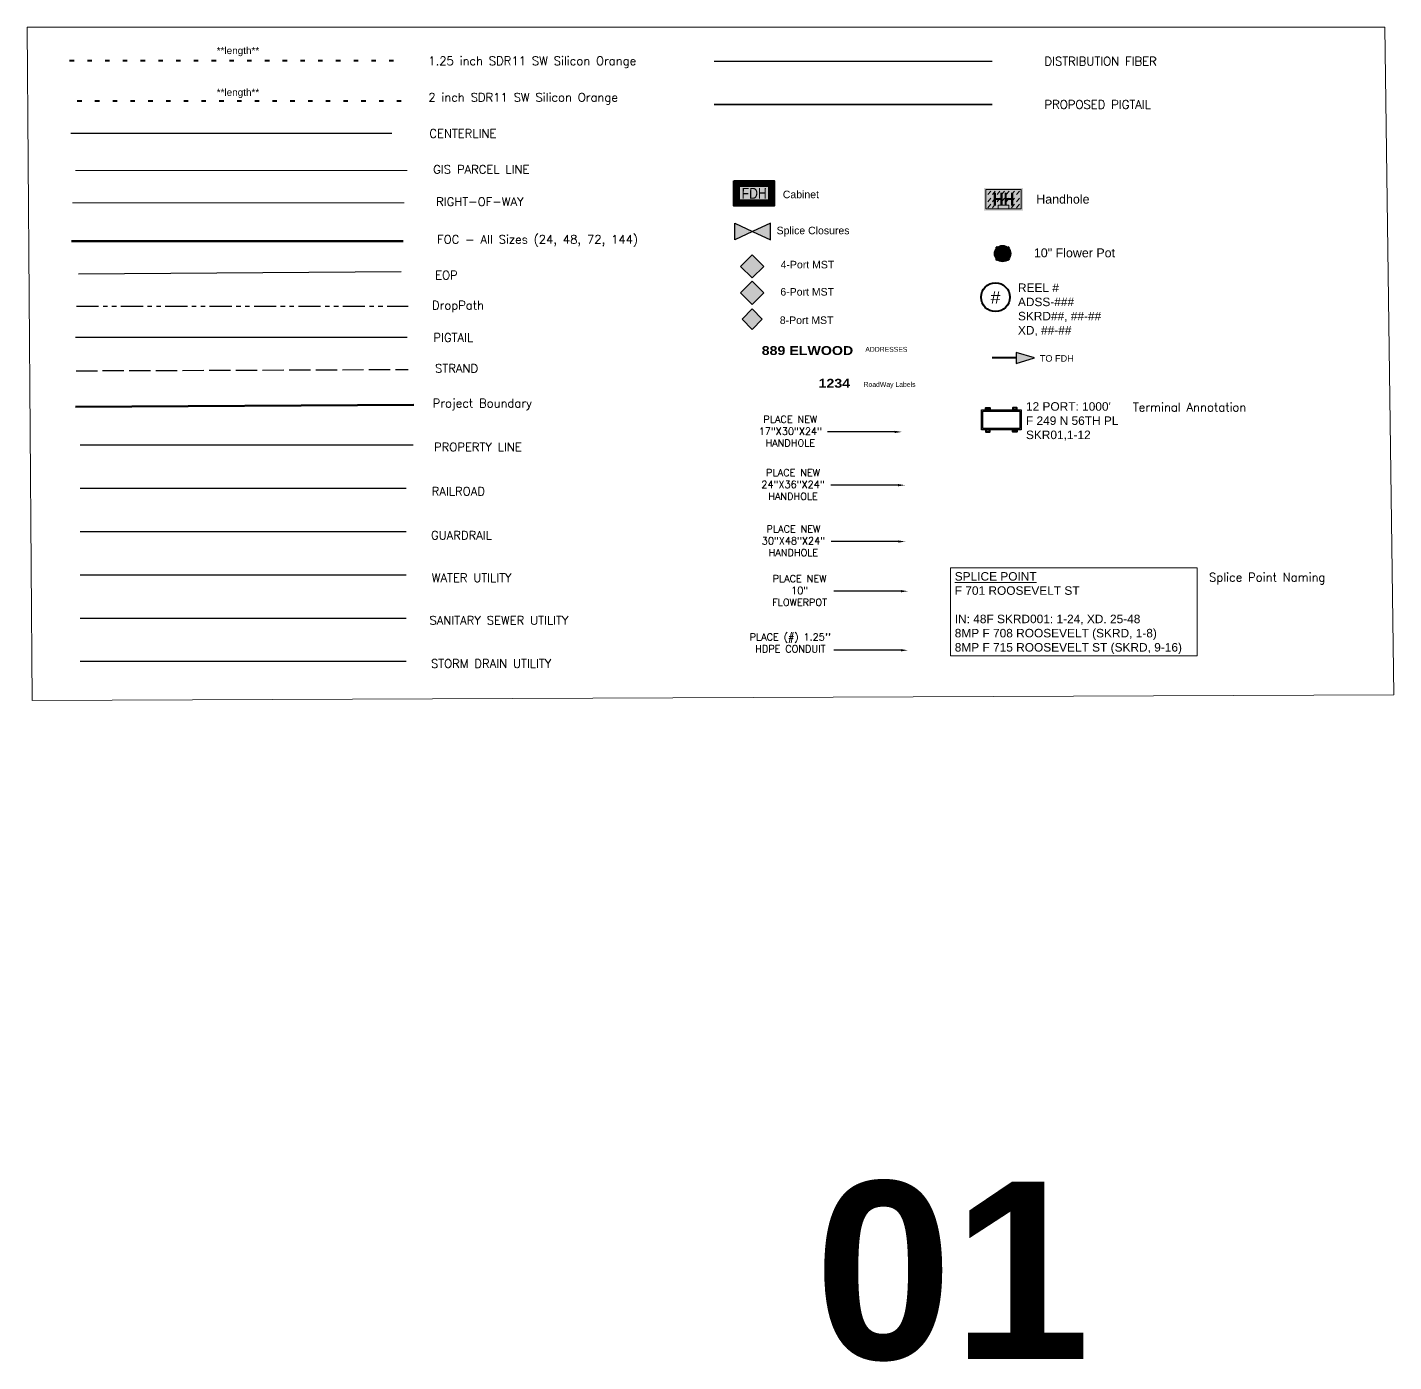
# Model space of a CAD drawing. Header units: inches. Extents: x 0 to 3095142, y 0 to 10137491.
# Drawn here: x 3094372 to 3095142, y 10136700 to 10137451 of the extents above; entities that cross this region are included whole.
import ezdxf
from ezdxf import colors
from ezdxf.entities.mleader import LeaderData, LeaderLine
from ezdxf.enums import TextEntityAlignment as Align
from ezdxf.lldxf.tags import DXFTag
from ezdxf.math import Vec2, Vec3

# ---------------------------------------------------------------- set-up
doc = ezdxf.new("R2010")
doc.units = ezdxf.units.IN
doc.header["$MEASUREMENT"] = 0
for name, pattern in [('ACAD_ISO02W100', [15, 12, -3]), ('ACAD_ISO03W100', [11.811023622047244, 4.724409448818898, -7.086614173228346]), ('Border', [4, 0.5, -1.5, 0.5, -1.5]), ('DR-SW', [9.184378, 6.542047, -2.642331]), ('PHANTOM2', [1.25, 0.625, -0.125, 0.125, -0.125, 0.125, -0.125])]:
    doc.linetypes.add(name, pattern=pattern)
doc.layers.get('Defpoints').update_dxf_attribs({"color": 5, "lineweight": 0})
for name, color, linetype in [('BuriedStructures', 7, 'Continuous'), ('Centerline', 250, 'CENTERu'), ('E_EOP', 7, 'EOP_LINE'), ('E_GUARDRAIL', 1, 'FENCELINE2'), ('E_PROPERTY LINE', 8, 'PROPERTY'), ('E_RAILROAD', 34, 'TRACKS'), ('E_SANATARY SEWER UTILITY', 102, 'SEWER_LUMOS'), ('E_STORM DRAIN UTILITY', 181, 'STORMDRAIN_LUMOS'), ('E_WATER UTILITY', 5, 'WATER_LUMOS'), ('Facilities', 250, 'Continuous'), ('FDH', 51, 'Continuous'), ('MST', 5, 'Continuous'), ('Notes', 7, 'Continuous'), ('Prints', 250, 'Continuous'), ('Road Names', 7, 'Continuous'), ('Strand', 50, 'ACAD_ISO02W100'), ('TRM_ID', 7, 'Continuous')]:
    doc.layers.add(name, color=color, linetype=linetype)
for name, color, linetype, lineweight in [('CALLOUTS', 84, 'Continuous', 15), ('Conduit - 1.25 Inch', 6, 'Border', 40), ('Conduit - 2 Inch', 30, 'Border', 40), ('Default', 7, 'Continuous', 0), ('DF FIber', 1, 'ACAD_ISO03W100', 50), ('DropPath', 150, 'PHANTOM2', 30), ('Fiber - All Sizes', 10, 'Continuous', 50), ('MST Service Group', 30, 'Continuous', 50), ('Parcels', 253, 'Continuous', 0), ('Pigtail', 3, 'Continuous', 30), ('Project Boundary', 4, 'Continuous', 50), ('Right of Way (ROW)', 7, 'SOC_ROW', 0), ('ROADWAY LABELS', 7, 'Continuous', 15), ('Terminal', 5, 'Continuous', 0)]:
    doc.layers.add(name, color=color, linetype=linetype, lineweight=lineweight)
doc.styles.add('ARIAL', font='arial.ttf')
doc.styles.add('LINETYPES', font='arial.ttf', dxfattribs={"oblique": 10, "height": 1})
doc.styles.add('romans', font='romans.shx')
doc.styles.add('SOC_LT_S', font='romans.shx')
doc.styles.add('SOC_T1', font='romans.shx')
doc.styles.get("Standard").update_dxf_attribs({"font": 'arial.ttf'})
doc.styles.add('StyleArial', font='arial.ttf')
doc.styles.add('technicbold', font='techb___.ttf')
doc.linetypes.add('CENTERu', pattern='A,1,-1.8,["C",LINETYPES,S=0.7,R=180,X=0.35,Y=0.175],0,["L",LINETYPES,S=0.7,R=180,X=0.1,Y=0.525],-1.8,10', length=14.6)
tags = doc.linetypes.add('EOP', pattern='A,0.5,-0.2,["EOP",Standard,S=0.1,R=0,X=-0.1,Y=-0.05],-0.3', length=1).pattern_tags.tags
tags[6] = DXFTag(74, 10)
tags = doc.linetypes.add('EOP_LINE', pattern='A,3,-0.2,["EOP",Standard,S=0.1,R=0,X=-0.1,Y=-0.05],-0.25', length=3.45).pattern_tags.tags
tags[6] = DXFTag(74, 10)
doc.linetypes.add('FENCELINE2', pattern='A,0.25,-0.1,[132,ltypeshp.shx,S=0.1,R=0,X=-0.1,Y=0],-0.1,1', length=1.45)
tags = doc.linetypes.add('PROPERTY', pattern='A,0.5,-0.2,["P/L",Standard,S=0.1,R=0,X=-0.1,Y=-0.05],-0.3', length=1).pattern_tags.tags
tags[6] = DXFTag(74, 10)
tags = doc.linetypes.add('SEWER_LUMOS', pattern='A,25.130993,-8.650912,["S",ARIAL,S=5.366219999999999,R=0,X=0,Y=-2.68311],-13.67647', length=47.458375).pattern_tags.tags
tags[6] = DXFTag(74, 10)
tags = doc.linetypes.add('SOC_ROW', pattern='A,0.399525,-0.04311,["R/W",SOC_LT_S,S=0.049541,R=0,X=0,Y=-0.024771],-0.205888', length=0.6485230000000001).pattern_tags.tags
tags[6] = DXFTag(74, 10)
tags = doc.linetypes.add('STORMDRAIN_LUMOS', pattern='A,25.130993,-5.944008999999999,["SD",ARIAL,S=5.366219999999999,R=0,X=0,Y=-2.68311],-16.383373', length=47.458375).pattern_tags.tags
tags[6] = DXFTag(74, 10)
doc.linetypes.add('TRACKS', pattern='A,0.15,[130,ltypeshp.shx,S=0.25,R=0,X=0,Y=0],0.15', length=0.3)
tags = doc.linetypes.add('WATER_LUMOS', pattern='A,25.130993,-7.613175,["W",ARIAL,S=5.366219999999999,R=0,X=0,Y=-2.68311],-14.714208', length=47.458376).pattern_tags.tags
tags[6] = DXFTag(74, 10)

# ---------------------------------------------------------------- blocks, each defined once
blk = doc.blocks.new('Flowerpot')
at = {"lineweight": 40, "true_color": 0xffffff}
h = blk.add_hatch(color=7, dxfattribs=at)
h.dxf.hatch_style = 1
h.paths.add_polyline_path([(-4.727864729840065, 0, 1), (4.727864729840065, 0, 1)])
at = {"color": 1, "lineweight": 30}
for p, q in [((-3.664693271854322, 4.55011878431588), (-4.496222480504032, 3.734303596848317)), ((-4.128780677623644, 3.348023247404432), (-4.496222480504033, 3.734303596848317)), ((-3.311696087206248, 4.157975297553092), (-3.664693271854322, 4.55011878431588)), ((3.311696087206248, 4.157975297553092), (3.664693271854323, 4.55011878431588)), ((3.664693271854323, 4.55011878431588), (4.496222480504033, 3.734303596848316)), ((4.128780677623644, 3.348023247404432), (4.496222480504033, 3.734303596848317)), ((-4.128780677623644, -3.348023247404432), (-4.496222480504033, -3.734303596848316)), ((-3.664693271854322, -4.550118784315879), (-4.496222480504032, -3.734303596848316)), ((-3.311696087206248, -4.157975297553091), (-3.664693271854322, -4.550118784315879)), ((3.311696087206248, -4.15797529755309), (3.664693271854323, -4.550118784315878)), ((3.664693271854323, -4.550118784315878), (4.496222480504033, -3.734303596848315)), ((4.128780677623644, -3.348023247404431), (4.496222480504033, -3.734303596848316))]:
    blk.add_line(p, q, dxfattribs=at)
for radius in [5.315645732089271, 4.727864729840065]:
    blk.add_circle((0, 0), radius, dxfattribs=at)
at = {"color": 250, "lineweight": 40, "insert": (-2.766700373005872, 1.838710478842562), "char_height": 3.97067973072976, "attachment_point": 1}
blk.add_mtext_dynamic_manual_height_columns('FP', width=9.638477934136318, gutter_width=19.8533986536488, heights=[0], dxfattribs=at)
blk = doc.blocks.new('*U86')
at = {"layer": 'Facilities'}
h = blk.add_hatch(color=200, dxfattribs=at)
h.dxf.hatch_style = 1
h.paths.add_polyline_path([(-4.242640687119286, 0), (0, 4.242640687119286), (4.242640687119286, 0), (0, -4.242640687119286)])
at = {"layer": 'Facilities', "color": 250, "lineweight": 30}
blk.add_lwpolyline([(-4.242640687119286, 0), (0, 4.242640687119286), (4.242640687119286, 0), (0, -4.242640687119286)], close=True, dxfattribs=at)
blk = doc.blocks.new('FDH')
at = {"ltscale": 5, "true_color": 0xf8d731}
h = blk.add_hatch(dxfattribs=at)
h.set_pattern_fill('ANSI34', color=40)
h.set_pattern_definition([(45, (0, 0), (-0.5303300858899107, 0.5303300858899107), []), (45, (0.176776695, 0), (-0.5303300858899107, 0.5303300858899107), []), (45, (0.353553391, 0), (-0.5303300858899107, 0.5303300858899107), []), (45, (0.530330086, 0), (-0.5303300858899107, 0.5303300858899107), [])])
h.paths.add_polyline_path([(-7.182932436466217, 4.657625739464038), (-7.182932436466217, -4.544750010594726), (7.549960170567829, -4.544750010594726), (7.549960170567829, 4.657625739464038)])
h.paths.add_polyline_path([(5.6009605579829, 2.708626126879108), (5.6009605579829, -2.595750398009797), (-5.233932823881288, -2.595750398009796), (-5.233932823881288, 2.708626126879108)], flags=16)
at = {"ltscale": 5, "true_color": 0xffffff}
h = blk.add_hatch(color=7, dxfattribs=at)
h.dxf.hatch_style = 1
h.paths.add_polyline_path([(-5.233932823881288, 2.708626126879108), (-5.233932823881288, -2.595750398009796), (5.6009605579829, -2.595750398009798), (5.6009605579829, 2.708626126879108)])
at = {"layer": 'Default', "color": 250, "lineweight": 40, "ltscale": 80}
for points in [[(-7.182932436466217, 4.657625739464038), (7.549960170567829, 4.657625739464038), (7.549960170567829, -4.544750010594726), (-7.182932436466217, -4.544750010594726)], [(-5.233932823881288, 2.708626126879108), (5.6009605579829, 2.708626126879108), (5.6009605579829, -2.595750398009798), (-5.233932823881288, -2.595750398009796)]]:
    blk.add_lwpolyline(points, close=True, dxfattribs=at)
at = {"layer": 'Facilities', "oblique": 0.8, "width": 0.8}
blk.add_text('FDH', height=4, dxfattribs=at).set_placement((0.2049106150966509, 0.02285548446025132), align=Align.MIDDLE)
blk = doc.blocks.new('SpliceClosure')
at = {"lineweight": 40, "true_color": 0xf26722}
h = blk.add_hatch(color=30, dxfattribs=at)
h.dxf.hatch_style = 1
h.paths.add_polyline_path([(-6.503513241652527, 2.949749944731678), (-6.503513241652527, -3.050250055268322), (-0.00419857133874757, -0.01910049605066888)])
h.paths.add_polyline_path([(-0.004198571338746682, -0.01910049605066888), (6.495116098975032, -3.050250055268321), (6.495116098975032, 2.949749944731678)])
at = {"layer": 'Facilities', "color": 150, "lineweight": 30}
for points in [[(-6.503513241652527, -3.050250055268322), (-6.503513241652527, 2.949749944731678), (-0.00419857133874757, -0.01910049605066888)], [(6.495116098975032, -3.050250055268322), (6.495116098975032, 2.949749944731678), (-0.00419857133874757, -0.01910049605066888)]]:
    blk.add_lwpolyline(points, close=True, dxfattribs=at)
blk = doc.blocks.new('*U85')
at = {"layer": 'Facilities'}
h = blk.add_hatch(color=80, dxfattribs=at)
h.dxf.hatch_style = 1
h.paths.add_polyline_path([(-4.242640687119286, 0), (0, 4.242640687119286), (4.242640687119286, 0), (0, -4.242640687119286)])
at = {"layer": 'Facilities', "color": 250, "lineweight": 30}
blk.add_lwpolyline([(-4.242640687119286, 0), (0, 4.242640687119286), (4.242640687119286, 0), (0, -4.242640687119286)], close=True, dxfattribs=at)
blk = doc.blocks.new('8_Port_MST')
at = {"layer": 'MST'}
h = blk.add_hatch(color=256, dxfattribs=at)
h.dxf.hatch_style = 1
h.paths.add_polyline_path([(3.713409485888405, -0.002912627531145517), (0.02826578995291129, 3.747161954263106), (-3.702965980343834, 0.0005677895493363394), (-0.01782228440833933, -3.749506792244915)])
at = {"layer": 'MST', "color": 250, "lineweight": 30}
blk.add_lwpolyline([(-3.702965980343834, 0.0005677895493363394), (0.02826578995291129, 3.747161954263106), (3.713409485888405, -0.002912627531145517), (-0.01782228440833933, -3.749506792244915)], close=True, dxfattribs=at)
blk = doc.blocks.new('*U143')
at = {"layer": 'BuriedStructures'}
h = blk.add_hatch(color=120, dxfattribs=at)
h.dxf.hatch_style = 1
h.paths.add_polyline_path([(-6, 3.5), (6, 3.5), (6, -3.5), (-6, -3.5)])
at = {"lineweight": 20}
for p, q in [((-3.960129484581572, 2.501936639772381), (-4.812974429316327, 1.400062173479135)), ((-3.960129484581572, 0.2877926576422958), (-4.812974429316327, -0.8140818086509505)), ((-2.576856532406524, 2.501936639772381), (-3.429701477141279, 1.400062173479135)), ((-2.576856532406524, 0.2877926576422958), (-3.429701477141279, -0.8140818086509505)), ((-1.12077973335937, 2.501936639772381), (-1.973624678094126, 1.400062173479135)), ((-1.12077973335937, 0.2877926576422958), (-1.973624678094126, -0.8140818086509505)), ((0.2520926791478644, 2.501936639772381), (-0.6007522655868911, 1.400062173479135)), ((0.2520926791478644, 0.2877926576422958), (-0.6007522655868911, -0.8140818086509505)), ((1.708169478195003, 2.501936639772381), (0.855324533460248, 1.400062173479135)), ((1.708169478195003, 0.2877926576422958), (0.855324533460248, -0.8140818086509505)), ((3.35145619885499, 2.501936639772381), (2.498611254120235, 1.400062173479135)), ((3.35145619885499, 0.2877926576422958), (2.498611254120235, -0.8140818086509505)), ((4.890737384442048, 2.501936639772381), (4.037892439707292, 1.400062173479135)), ((4.890737384442048, 0.2877926576422958), (4.037892439707292, -0.8140818086509505)), ((-3.960129484581572, -1.562524865326704), (-4.812974429316327, -2.664399331619951)), ((-2.576856532406524, -1.562524865326704), (-3.429701477141279, -2.664399331619951)), ((3.35145619885499, -1.562524865326704), (2.498611254120235, -2.664399331619951)), ((4.890737384442048, -1.562524865326704), (4.037892439707292, -2.664399331619951))]:
    blk.add_line(p, q, dxfattribs=at)
blk.add_lwpolyline([(1.621864106130161, -2.968987185842159), (1.621864106130161, -1.806297487390296), (0, -1.806297487390296), (-1.621864106130161, -1.806297487390296), (-1.621864106130161, -2.968987185842159)], dxfattribs=at)
at = {"layer": 'BuriedStructures', "color": 250, "lineweight": 20}
blk.add_lwpolyline([(-5.46898718584216, 2.96898718584216), (5.46898718584216, 2.96898718584216), (5.46898718584216, -2.968987185842159), (-5.46898718584216, -2.96898718584216)], close=True, dxfattribs=at)
at = {"layer": 'BuriedStructures', "color": 250, "style": 'technicbold'}
blk.add_text('HH', height=4, dxfattribs=at).set_placement((0, 0), align=Align.MIDDLE)
blk = doc.blocks.new('*U141')
at = {"linetype": 'DR-SW'}
h = blk.add_hatch(color=256, dxfattribs=at)
h.dxf.hatch_style = 1
h.paths.add_polyline_path([(-8.379563590062475, 2.518120145020873), (-8.379563590062475, 0.8181201450208846), (-8.379563590062475, -0.8181201450209414), (-8.379563590062475, -2.51812014502093), (-8.881784197001252e-16, -1.110223024625157e-16)])
at = {"lineweight": 40, "ltscale": 80}
blk.add_line((-8.379563590062475, -2.842170943040401e-14), (-19.39460859691425, -2.664535259100376e-14), dxfattribs=at)
blk.add_lwpolyline([(-8.379563590062475, -0.8181201450209414), (-8.379563590062475, -0.8181201450209414), (-8.379563590062475, -2.51812014502093), (0, 0), (-8.379563590062475, 2.518120145020873), (-8.379563590062475, 0.8181201450208846), (-8.379563590062475, -0.8181201450209414)])
blk = doc.blocks.new('TERMINAL')
at = {"lineweight": 40, "ltscale": 80, "true_color": 0x000000}
h = blk.add_hatch(color=18, dxfattribs=at)
h.dxf.hatch_style = 1
h.paths.add_polyline_path([(-5.915396723651881, 7.739799578155036), (-8.143584712688295, 7.739799578155036), (-8.143584712688295, 6.677072976082854), (-5.915396723651881, 6.677072976082854)])
h.paths.add_polyline_path([(9.336075881362063, 7.739799578155036), (7.10788789232565, 7.739799578155036), (7.107887892325653, 6.677072976082854), (9.336075881362063, 6.677072976082854)])
h.paths.add_polyline_path([(9.336075881362063, -4.610999924948146), (7.10788789232565, -4.610999924948148), (7.10788789232565, -5.67372652702033), (9.336075881362063, -5.673726527020328)])
h.paths.add_polyline_path([(-5.915396723651881, -4.610999924948146), (-8.143584712688295, -4.610999924948144), (-8.143584712688295, -5.67372652702033), (-5.915396723651881, -5.67372652702033)])
at = {"lineweight": 40, "ltscale": 80}
h = blk.add_hatch(color=1, dxfattribs=at)
h.dxf.hatch_style = 1
h.paths.add_polyline_path([(11.73537666448919, 6.677072976082854), (-10.54288549581543, 6.677072976082854), (-10.54288549581543, -4.610999924948146), (11.73537666448919, -4.610999924948146)])
h.paths.add_polyline_path([(10.99977619655923, 5.941472508152891), (10.99977619655924, -3.87539945701818), (-9.807285027885463, -3.875399457018183), (-9.807285027885463, 5.941472508152891)], flags=16)
for points in [[(-5.915396723651881, 6.677072976082854), (-8.143584712688295, 6.677072976082854), (-8.143584712688295, 7.739799578155036), (-5.915396723651881, 7.739799578155036)], [(7.10788789232565, 6.677072976082854), (9.336075881362063, 6.677072976082854), (9.336075881362063, 7.739799578155036), (7.10788789232565, 7.739799578155036)], [(-5.915396723651881, -4.610999924948146), (-8.143584712688295, -4.610999924948146), (-8.143584712688295, -5.673726527020328), (-5.915396723651881, -5.673726527020328)], [(7.10788789232565, -4.610999924948146), (9.336075881362063, -4.610999924948146), (9.336075881362063, -5.673726527020328), (7.10788789232565, -5.673726527020328)]]:
    blk.add_lwpolyline(points, close=True, dxfattribs=at)
at = {"layer": 'Notes', "lineweight": -3, "ltscale": 80}
for points in [[(-10.54288549581543, 6.677072976082854), (11.73537666448919, 6.677072976082854), (11.73537666448919, -4.610999924948146), (-10.54288549581543, -4.610999924948146)], [(-9.807285027885463, 5.941472508152891), (10.99977619655923, 5.941472508152891), (10.99977619655923, -3.875399457018181), (-9.807285027885463, -3.875399457018183)]]:
    blk.add_lwpolyline(points, close=True, dxfattribs=at)

msp = doc.modelspace()

# ---------------------------------------------------------------- linework, layer by layer
at = {"color": 6, "ltscale": 50, "const_width": 0.7837506722300471}
msp.add_lwpolyline([(3094759.003276491, 10137431.97695668), (3094915.753410937, 10137431.97695668)], dxfattribs=at)
at = {"color": 3, "ltscale": 50, "const_width": 0.7837506722300471}
msp.add_lwpolyline([(3094759.003276491, 10137407.6078782), (3094915.753410937, 10137407.6078782)], dxfattribs=at)
at = {"layer": 'Centerline', "ltscale": 5}
msp.add_line((3094396.910808761, 10137391.54228796), (3094577.705015063, 10137391.54228796), dxfattribs=at)
at = {"layer": 'Conduit - 1.25 Inch', "color": 211, "ltscale": 5}
msp.add_lwpolyline([(3094396.125959639, 10137432.35538416), (3094582.927772475, 10137432.35538416)], dxfattribs=at)
at = {"layer": 'Conduit - 2 Inch', "linetype": 'Border', "ltscale": 5}
msp.add_line((3094582.927772475, 10137409.44633181), (3094396.125959639, 10137409.44633181), dxfattribs=at)
at = {"layer": 'Defpoints', "color": 150}
msp.add_lwpolyline([(3095136.946448111, 10137451.0545932), (3094372.319282202, 10137451.0545932), (3094375.127418129, 10137071.90621673), (3095141.871043677, 10137075.26385325), (3095136.946448111, 10137451.0545932)], dxfattribs=at)
at = {"layer": 'DropPath', "ltscale": 20}
msp.add_lwpolyline([(3094399.988725488, 10137294.02590699), (3094586.790538324, 10137294.02590699)], dxfattribs=at)
at = {"layer": 'E_EOP', "linetype": 'EOP', "ltscale": 30}
msp.add_lwpolyline([(3094401.15453398, 10137312.24990455), (3094582.961024693, 10137313.56932703)], dxfattribs=at)
at = {"layer": 'E_GUARDRAIL', "ltscale": 30}
msp.add_lwpolyline([(3094401.999804529, 10137167.18344003), (3094585.646378643, 10137167.18344003)], dxfattribs=at)
at = {"layer": 'E_PROPERTY LINE', "ltscale": 30}
msp.add_lwpolyline([(3094401.999804529, 10137215.92159699), (3094589.571447756, 10137215.92159699)], dxfattribs=at)
at = {"layer": 'E_RAILROAD', "ltscale": 30}
msp.add_lwpolyline([(3094401.999804529, 10137191.55251851), (3094585.646378643, 10137191.55251851)], dxfattribs=at)
at = {"layer": 'E_SANATARY SEWER UTILITY', "linetype": 'SEWER_LUMOS', "ltscale": 30}
msp.add_lwpolyline([(3094401.999804529, 10137118.44528307), (3094585.646378643, 10137118.44528307)], dxfattribs=at)
at = {"layer": 'E_STORM DRAIN UTILITY', "ltscale": 30}
msp.add_lwpolyline([(3094401.999804529, 10137094.07620458), (3094585.646378643, 10137094.07620458)], dxfattribs=at)
at = {"layer": 'E_WATER UTILITY', "ltscale": 30}
msp.add_lwpolyline([(3094401.999804529, 10137142.81436155), (3094585.646378643, 10137142.81436155)], dxfattribs=at)
at = {"layer": 'Fiber - All Sizes', "color": 220}
msp.add_line((3094584.039701357, 10137330.6460429), (3094397.237888522, 10137330.6460429), dxfattribs=at)
at = {"layer": 'Notes', "color": 1, "lineweight": 40}
msp.add_circle((3094917.592355507, 10137299.09271447), 8.079936697572077, dxfattribs=at)
at = {"layer": 'Parcels'}
msp.add_line((3094586.289095502, 10137370.51324146), (3094399.487282667, 10137370.51324146), dxfattribs=at)
at = {"layer": 'Pigtail'}
msp.add_line((3094586.310322439, 10137276.35979208), (3094399.508509603, 10137276.35979208), dxfattribs=at)
at = {"layer": 'Project Boundary', "color": 4, "flags": 128}
msp.add_lwpolyline([(3094399.466410324, 10137237.31241692), (3094590.042622337, 10137238.48781078)], dxfattribs=at)
at = {"layer": 'Right of Way (ROW)', "ltscale": 80}
msp.add_line((3094397.816920986, 10137352.1523186), (3094584.618733821, 10137352.1523186), dxfattribs=at)
at = {"layer": 'Strand'}
msp.add_line((3094399.752053998, 10137257.66232524), (3094586.848435115, 10137258.40139021), dxfattribs=at)

# ---------------------------------------------------------------- block references
at = {"layer": 'BuriedStructures', "lineweight": 40, "xscale": 1.823479584077256, "yscale": 1.823479584077256, "zscale": 1.823479584077256}
msp.add_blockref('*U143', (3094922.134024932, 10137354.2818097), dxfattribs=at)
at = {"layer": 'BuriedStructures', "xscale": 0.8671896662869725, "yscale": 0.8671896662869725, "zscale": 0.8671896662869725}
msp.add_blockref('Flowerpot', (3094921.624713304, 10137323.65864056), dxfattribs=at)
at = {"layer": 'FDH', "xscale": 1.538991189321009, "yscale": 1.538991189321009, "zscale": 1.538991189321009}
msp.add_blockref('FDH', (3094781.357288343, 10137357.54312184), dxfattribs=at)
at = {"layer": 'MST', "xscale": 1.538991189321009, "yscale": 1.538991189321009, "zscale": 1.538991189321009}
for name, p in [('*U85', (3094780.518260885, 10137316.44851294)), ('*U86', (3094780.518260885, 10137301.55446016)), ('8_Port_MST', (3094780.545689223, 10137286.69986463))]:
    msp.add_blockref(name, p, dxfattribs=at)
at = {"layer": 'Notes', "lineweight": 40, "ltscale": 80, "xscale": 1.23641862523672, "yscale": 1.23641862523672, "zscale": 1.23641862523672}
msp.add_blockref('*U141', (3094939.6233795, 10137264.89917273), dxfattribs=at)
at = {"layer": 'Terminal', "xscale": 1.538991189321009, "yscale": 1.538991189321009, "zscale": 1.538991189321009}
msp.add_blockref('SpliceClosure', (3094780.809854188, 10137336.16595596), dxfattribs=at)
at = {"layer": 'Terminal', "lineweight": 40}
msp.add_blockref('TERMINAL', (3094920.337598759, 10137229.03161367), dxfattribs=at)

# ---------------------------------------------------------------- texts
at = {"layer": 'CALLOUTS', "color": 0, "char_height": 4.792664298917395, "attachment_point": 4, "style": 'SOC_T1'}
for s, insert in [('1.25 inch SDR11 SW Silicon Orange', (3094598.139121237, 10137431.38450387)), ('2 inch SDR11 SW Silicon Orange', (3094598.139121237, 10137410.83966476)), ('CENTERLINE', (3094598.726204952, 10137391.26882899)), ('GIS PARCEL LINE', (3094600.905108912, 10137371.06963322)), ('RIGHT-OF-WAY', (3094602.54951667, 10137352.86109054)), ('FOC - All Sizes (24, 48, 72, 144)', (3094603.087092961, 10137330.83341927)), ('EOP', (3094602.011929349, 10137311.49204938)), ('DropPath', (3094600.188286924, 10137293.76958347)), ('PIGTAIL', (3094600.988465672, 10137276.35979208)), ('STRAND', (3094601.989956795, 10137259.00660672)), ('Project Boundary', (3094600.646124411, 10137238.61881628)), ('PROPERTY LINE', (3094601.305352458, 10137214.74309408)), ('RAILROAD', (3094600.077872811, 10137189.81693118)), ('GUARDRAIL', (3094599.667850567, 10137165.03643149)), ('WATER UTILITY', (3094600.088109353, 10137141.09594766)), ('SANITARY SEWER UTILITY', (3094598.827338569, 10137117.15546383)), ('STORM DRAIN UTILITY', (3094599.667856141, 10137092.79497208))]:
    msp.add_mtext(s, dxfattribs=dict(at, insert=insert))
at = {"layer": 'DF FIber', "color": 0, "lineweight": 0, "style": 'ARIAL'}
for p in [(3094479.00460058, 10137435.99231162), (3094479.00460058, 10137412.47226073)]:
    msp.add_text('**length**', height=4, dxfattribs=at).set_placement(p)
at = {"layer": 'MST Service Group', "ltscale": 5, "insert": (3094815.636845405, 10136801.10396168), "char_height": 100, "attachment_point": 1}
msp.add_mtext_dynamic_manual_height_columns('{\\fArial|b1|i0|c0|p34;01}', width=2883.852510772645, gutter_width=1, heights=[0], dxfattribs=at)
at = {"layer": 'Notes', "lineweight": 40}
msp.add_text('#', height=7.063602825508042, dxfattribs=at).set_placement((3094914.881622923, 10137295.38798419))
at = {"layer": 'Prints', "color": 0}
for s, height, p in [('Cabinet', 4.232225770632774, (3094797.826253226, 10137354.83314264)), ('Handhole', 5.014568856212455, (3094940.571454722, 10137351.79669802)), ('Splice Closures', 4.232225770632774, (3094794.319378767, 10137334.54242733)), ('10" Flower Pot', 5.014568856212455, (3094939.232857254, 10137321.57319763)), ('4-Port MST', 4.232225770632774, (3094796.589045878, 10137315.33812297)), ('6-Port MST', 4.232225770632774, (3094796.441812922, 10137300.00526057)), ('8-Port MST', 4.232225770632774, (3094796.138606964, 10137284.01122513)), ('ADDRESSES', 2.75, (3094844.295805878, 10137268.35932354)), ('TO FDH', 3.671285715432793, (3094942.61286088, 10137262.80496716)), ('RoadWay Labels', 2.75, (3094843.307731748, 10137248.60965192))]:
    msp.add_text(s, height=height, dxfattribs=at).set_placement(p)
at = {"layer": 'Road Names', "style": 'SOC_T1'}
for s, p in [('DISTRIBUTION FIBER', (3094945.184777505, 10137431.97695668)), ('PROPOSED PIGTAIL', (3094945.184777505, 10137407.6078782)), ('Terminal Annotation', (3094995.019393906, 10137237.16745796)), ('Splice Point Naming', (3095037.896015545, 10137141.39689214))]:
    msp.add_text(s, height=4.7927, dxfattribs=at).set_placement(p, align=Align.MIDDLE_LEFT)
at = {"layer": 'Terminal', "insert": (3094894.656720036, 10137144.27941533), "char_height": 4.7927, "attachment_point": 1, "bg_fill": 16, "box_fill_scale": 1.5, "bg_fill_color": 256, "bg_fill_transparency": 0}
msp.add_mtext_dynamic_manual_height_columns('{\\LSPLICE POINT^J}F 701 ROOSEVELT ST^J^JIN: 48F SKRD001: 1-24, XD. 25-48^J8MP F 708 ROOSEVELT (SKRD, 1-8)^J8MP F 715 ROOSEVELT ST (SKRD, 9-16)', width=134.0747699686326, gutter_width=50, heights=[0], dxfattribs=at)
at = {"layer": 'TRM_ID', "color": 7, "true_color": 0xffffff, "insert": (3094930.254966996, 10137292.00295126), "char_height": 4.7927, "attachment_point": 4, "style": 'SOC_T1'}
msp.add_mtext('\\pxsm1;{\\fArial|b0|i0|c0|p34;\\C256;REEL #^JADSS-###^JSKRD##, ##-##^JXD, ##-##}', dxfattribs=at)
at = {"layer": 'TRM_ID', "insert": (3094934.770625233, 10137239.95768731), "char_height": 4.7927, "attachment_point": 1}
msp.add_mtext_dynamic_manual_height_columns("12 PORT: 1000'\\PF 249 N 56TH PL\\PSKR01,1-12", width=201.0938874732237, gutter_width=50, heights=[0], dxfattribs=at)

# ---------------------------------------------------------------- leaders
at = {"layer": 'CALLOUTS', "color": 116, "linetype": 'ByBlock', "true_color": 0x136734}
ml = msp.add_multileader_mtext('Standard', dxfattribs=at)
ml.set_content('PLACE NEW ^J17"X30"X24"^JHANDHOLE ', color=(19, 103, 52), style='romans')
ml.set_leader_properties()
ml.build(insert=Vec2(0, 0))
ml.multileader.update_dxf_attribs({"text_left_attachment_type": 2, "text_right_attachment_type": 2, "dogleg_length": 2.5})
ctx = ml.context
ctx.base_point, ctx.landing_gap_size, ctx.plane_origin, ctx.plane_x_axis, ctx.plane_y_axis = Vec3(3094781.080504686, 10137223.25037513, 1.131273528766289e-06), 2.499999999590903, Vec3(3094603.634301138, 10137382.16501984, 7.499432193508395e-07), Vec3(1, 0, 2.594502043281973e-09), Vec3(-1.290669951392475e-18, 1, 4.974634553610963e-10)
ctx.left_attachment, ctx.right_attachment, ctx.text_align_type = 2, 2, 1
notes = []
notes.append((ctx, [(1, (1, 1, 0), (3094825.523392397, 10137223.25037513, 1.246580691740126e-06), (-1, 0, -2.594502043281973e-09), 2.490506758780499, [(0, [(3094864.806738316, 10137223.23008457, 1.348491319201725e-06)], 0, [])])]))
ctx.mtext.insert, ctx.mtext.text_direction, ctx.mtext.width, ctx.mtext.alignment, ctx.mtext.flow_direction, ctx.mtext.extrusion = Vec3(3094802.056695162, 10137232.29799417, 1.190197157650195e-06), Vec3(1, 0, 2.594502043281973e-09), 50.56005885365128, 2, 5, Vec3(-2.594502043281973e-09, -4.974634553610966e-10, 1)
ml = msp.add_multileader_mtext('Standard', dxfattribs=at)
ml.set_content('PLACE NEW ^J24"X36"X24"^JHANDHOLE ', color=(19, 103, 52), style='romans')
ml.set_leader_properties()
ml.build(insert=Vec2(0, 0))
ml.multileader.update_dxf_attribs({"text_left_attachment_type": 2, "text_right_attachment_type": 2, "dogleg_length": 2.5})
ctx = ml.context
ctx.base_point, ctx.landing_gap_size, ctx.plane_origin, ctx.plane_x_axis, ctx.plane_y_axis = Vec3(3094782.328003368, 10137193.26385958, 1.129790956170128e-06), 2.499999999590903, Vec3(3094605.453228391, 10137352.17850429, 7.499432193508395e-07), Vec3(1, 0, 2.594502043281973e-09), Vec3(-1.290669951392475e-18, 1, 4.974634553610963e-10)
ctx.left_attachment, ctx.right_attachment, ctx.text_align_type = 2, 2, 1
notes.append((ctx, [(1, (1, 1, 0), (3094827.34231965, 10137193.26385958, 1.246580691740126e-06), (-1, 0, -2.594502043281973e-09), 2.490506758780499, [(0, [(3094866.62566557, 10137193.24356902, 1.348491319201725e-06)], 0, [])])]))
ctx.mtext.insert, ctx.mtext.text_direction, ctx.mtext.width, ctx.mtext.alignment, ctx.mtext.flow_direction, ctx.mtext.extrusion = Vec3(3094803.58990813, 10137202.31147863, 1.189455871352115e-06), Vec3(1, 0, 2.594502043281973e-09), 50.56005885365128, 2, 5, Vec3(-2.594502043281973e-09, -4.974634553610966e-10, 1)
ml = msp.add_multileader_mtext('Standard', dxfattribs=at)
ml.set_content('PLACE NEW ^J30"X48"X24"^JHANDHOLE ', color=(19, 103, 52), style='romans')
ml.set_leader_properties()
ml.build(insert=Vec2(0, 0))
ml.multileader.update_dxf_attribs({"text_left_attachment_type": 2, "text_right_attachment_type": 2, "dogleg_length": 2.5})
ctx = ml.context
ctx.base_point, ctx.landing_gap_size, ctx.plane_origin, ctx.plane_x_axis, ctx.plane_y_axis = Vec3(3094782.534454073, 10137161.53047013, 1.129790956170128e-06), 2.499999999590903, Vec3(3094605.659679096, 10137320.44511484, 7.499432193508395e-07), Vec3(1, 0, 2.594502043281973e-09), Vec3(-1.290669951392475e-18, 1, 4.974634553610963e-10)
ctx.left_attachment, ctx.right_attachment, ctx.text_align_type = 2, 2, 1
notes.append((ctx, [(1, (1, 1, 0), (3094827.548770355, 10137161.53047013, 1.246580691740126e-06), (-1, 0, -2.594502043281973e-09), 2.490506758780499, [(0, [(3094866.832116275, 10137161.51017957, 1.348491319201725e-06)], 0, [])])]))
ctx.mtext.insert, ctx.mtext.text_direction, ctx.mtext.width, ctx.mtext.alignment, ctx.mtext.flow_direction, ctx.mtext.extrusion = Vec3(3094803.796358835, 10137170.57808918, 1.189455871352115e-06), Vec3(1, 0, 2.594502043281973e-09), 50.56005885365128, 2, 5, Vec3(-2.594502043281973e-09, -4.974634553610966e-10, 1)
ml = msp.add_multileader_mtext('Standard', dxfattribs=at)
ml.set_content('PLACE NEW ^J10"^JFLOWERPOT ', color=(19, 103, 52), style='romans')
ml.set_leader_properties()
ml.build(insert=Vec2(0, 0))
ml.multileader.update_dxf_attribs({"text_left_attachment_type": 2, "text_right_attachment_type": 2, "dogleg_length": 2.5})
ctx = ml.context
ctx.base_point, ctx.landing_gap_size, ctx.plane_origin, ctx.plane_x_axis, ctx.plane_y_axis = Vec3(3094788.016469547, 10137133.55586933, 1.140168964343256e-06), 2.499999999590903, Vec3(3094607.14169457, 10137292.47051404, 7.499432193508395e-07), Vec3(1, 0, 2.594502043281973e-09), Vec3(-1.290669951392475e-18, 1, 4.974634553610963e-10)
ctx.left_attachment, ctx.right_attachment, ctx.text_align_type = 2, 2, 1
notes.append((ctx, [(1, (1, 1, 0), (3094829.030785829, 10137133.55586933, 1.246580691740126e-06), (-1, 0, -2.594502043281973e-09), 2.490506758780499, [(0, [(3094868.314131748, 10137133.53557877, 1.348491319201725e-06)], 0, [])])]))
ctx.mtext.insert, ctx.mtext.text_direction, ctx.mtext.width, ctx.mtext.alignment, ctx.mtext.flow_direction, ctx.mtext.extrusion = Vec3(3094807.278374308, 10137142.60348838, 1.194644875438679e-06), Vec3(1, 0, 2.594502043281973e-09), 50.56005885365128, 2, 5, Vec3(-2.594502043281973e-09, -4.974634553610966e-10, 1)
at = {"layer": 'CALLOUTS', "linetype": 'ByBlock'}
ml = msp.add_multileader_mtext('Standard', dxfattribs=at)
ml.set_content("PLACE (#) 1.25''\\PHDPE CONDUIT", color=256, style='romans')
ml.set_leader_properties()
ml.build(insert=Vec2(0, 0))
ml.multileader.update_dxf_attribs({"text_left_attachment_type": 2, "text_right_attachment_type": 2, "dogleg_length": 2.5})
ctx = ml.context
ctx.base_point, ctx.landing_gap_size, ctx.plane_origin, ctx.plane_x_axis, ctx.plane_y_axis = Vec3(3094777.540279071, 10137100.30384954, 1.112988466746969e-06), 2.499999999590903, Vec3(3094607.14169457, 10137259.21849425, 7.499432193508395e-07), Vec3(1, 0, 2.594502043281973e-09), Vec3(-1.290669951392475e-18, 1, 4.974634553610963e-10)
ctx.left_attachment, ctx.right_attachment, ctx.text_align_type = 2, 2, 1
notes.append((ctx, [(1, (1, 1, 0), (3094829.030785829, 10137100.30384954, 1.246580691740126e-06), (-1, 0, -2.594502043281973e-09), 2.490506758780499, [(0, [(3094868.314131748, 10137100.28355898, 1.348491319201725e-06)], 0, [])])]))
ctx.mtext.insert, ctx.mtext.text_direction, ctx.mtext.width, ctx.mtext.alignment, ctx.mtext.flow_direction, ctx.mtext.extrusion = Vec3(3094802.04027907, 10137109.73242097, 1.181244136528292e-06), Vec3(1, 0, 2.594502043281973e-09), 50.56005885365128, 2, 5, Vec3(-2.594502043281973e-09, -4.974634553610966e-10, 1)
for ctx, leaders in notes:
    for number, flags, end, landing, length, lines in leaders:
        leader = LeaderData()
        leader.index, (leader.has_last_leader_line, leader.has_dogleg_vector, leader.attachment_direction) = number, flags
        leader.last_leader_point, leader.dogleg_vector, leader.dogleg_length = Vec3(end), Vec3(landing), length
        for number, points, colour, breaks in lines:
            line = LeaderLine()
            line.index, line.vertices, line.color, line.breaks = number, Vec3.list(points), colors.encode_raw_color(colour), breaks
            leader.lines.append(line)
        ctx.leaders.append(leader)

# ---------------------------------------------------------------- next in the draw order: texts
at = {"layer": 'ROADWAY LABELS', "char_height": 5, "width": 8.3612977227e-312, "attachment_point": 5, "line_spacing_factor": 0.8571428571428571, "style": 'StyleArial', "bg_fill": 3, "box_fill_scale": 1.25, "bg_fill_color": 256, "bg_fill_transparency": 0}
for s, insert in [('{\\fArial Black|b0|i0|c0|p34;889 ELWOOD}', (3094811.689390816, 10137269.01764503)), ('{\\fArial Black|b0|i0|c0|p34;1234}', (3094826.839844948, 10137250.5846187))]:
    msp.add_mtext(s, dxfattribs=dict(at, insert=insert))

doc.saveas('drawing.dxf')
